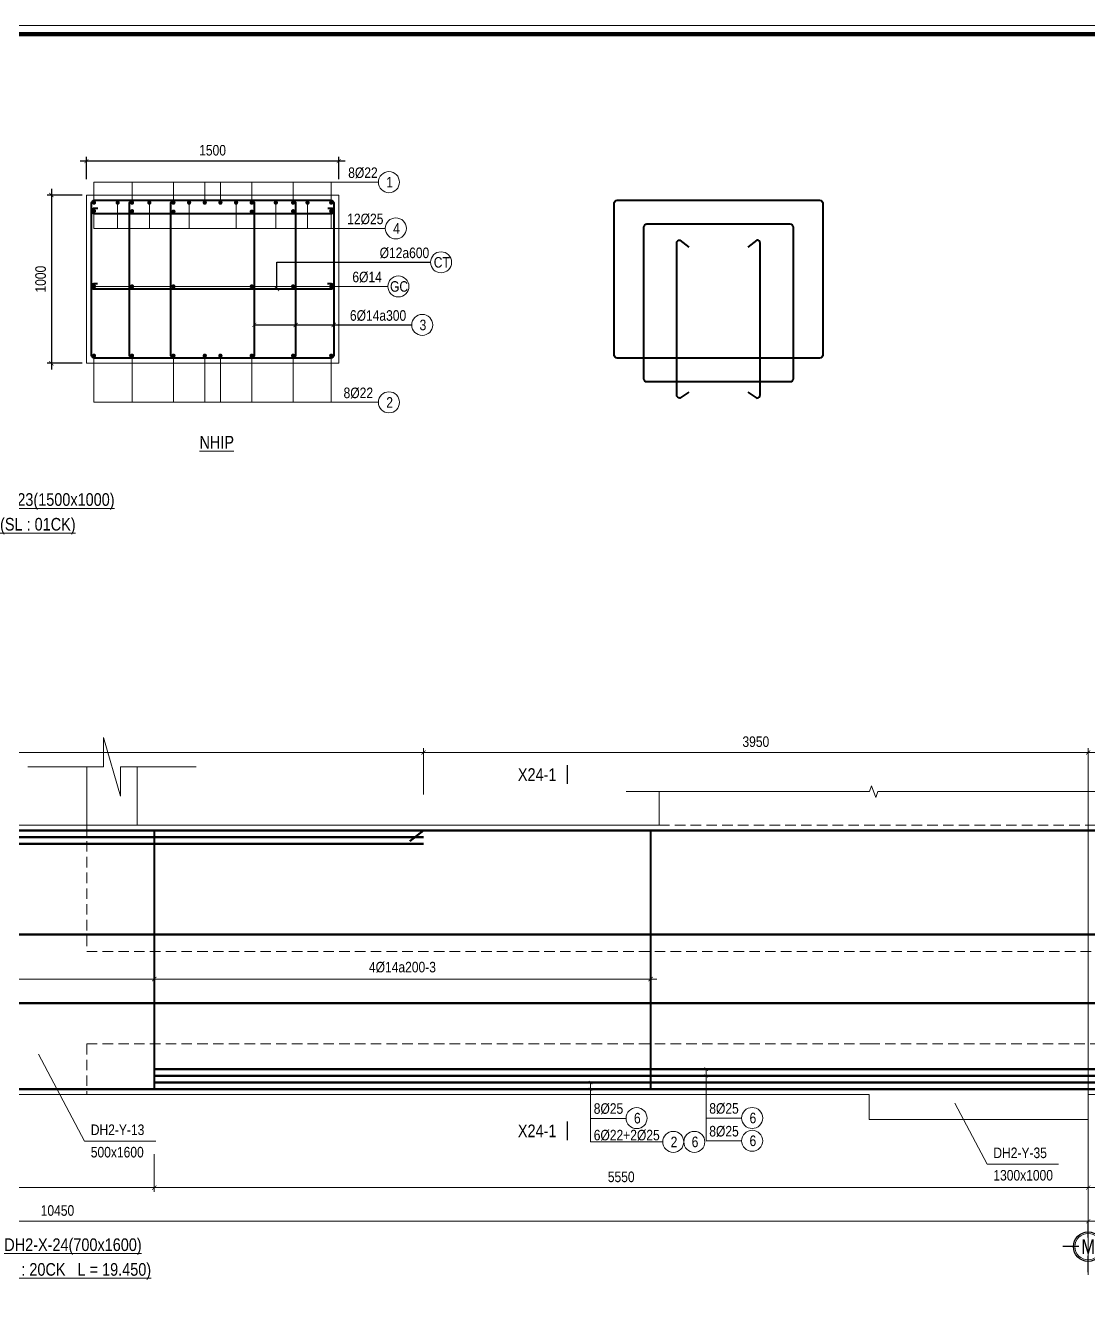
# Model space of a CAD drawing. Header units: millimetres. Extents: x 3014920 to 3563667, y -1638653 to -1356471.
# Drawn here: x 3310296 to 3316612, y -1593926 to -1586316 of the extents above; entities that cross this region are included whole.
import ezdxf
from ezdxf.enums import TextEntityAlignment as Align
from ezdxf.xclip import XClip

# ---------------------------------------------------------------- set-up
doc = ezdxf.new("R2010")
doc.units = ezdxf.units.MM
doc.header["$MEASUREMENT"] = 0
doc.header["$XCLIPFRAME"] = 0
doc.header["$PDMODE"] = 2
for name, pattern in [('6 TANG DIEN HINH 14-15$0$ACAD_ISO10W100', [18, 12, -3, 0, -3]), ('ACAD_ISO04W100', [30, 24, -3, 0, -3]), ('HIDDEN', [0.375, 0.25, -0.125])]:
    doc.linetypes.add(name, pattern=pattern)
doc.layers.get('0').update_dxf_attribs({"lineweight": 9})
doc.layers.get('Defpoints').update_dxf_attribs({"color": 10, "lineweight": 0})
for name, color, linetype, lineweight in [('2', 2, 'Continuous', 20), ('CDAI', 21, 'Continuous', 40), ('CTHEP', 50, 'Continuous', 50), ('DBAO', 90, 'Continuous', 13), ('DGIONG', 130, 'Continuous', 13), ('KTH', 154, 'Continuous', 9), ('Net khuat', 8, 'HIDDEN', 13), ('TEXT', 7, 'Continuous', 15), ('TEXT P X', 1, 'Continuous', 9), ('TRUC', 251, 'ACAD_ISO04W100', 9)]:
    doc.layers.add(name, color=color, linetype=linetype, lineweight=lineweight)
doc.layers.add('8', color=8, linetype='Continuous')
doc.styles.add('HELVECONDENSE', font='VHELVCN_0.TTF')
doc.styles.add('Star-HelCon', font='VHELVCN_0.TTF')
doc.styles.add('TTP-HelCon', font='VHELVCN_0.TTF')
doc.styles.add('VNI-HELVE-CONDENSE', font='VHELVCN_0.TTF')
doc.dimstyles.new('kc-25', dxfattribs={"dimtxt": 62.5, "dimasz": 20, "dimexe": 20, "dimexo": 50, "dimgap": 25, "dimtad": 3, "dimdec": 0, "dimzin": 0, "dimdsep": 46, "dimtxsty": 'VNI-HELVE-CONDENSE', "dimblk": 'DIM', "dimcen": 2.5, "dimclrd": 256, "dimclre": 154, "dimclrt": 7, "dimaunit": 1, "dimadec": 0, "dimazin": 0, "dimtfac": 1, "dimtdec": 0, "dimtix": 1, "dimtmove": 0, "dimatfit": 3, "dimldrblk": 'DOT', "dimfxl": 1, "dimtolj": 1, "dimtzin": 0, "dimarcsym": 0})
doc.dimstyles.new('TTP-25', dxfattribs={"dimscale": 25, "dimtxt": 2.5, "dimasz": 1, "dimexe": 1, "dimexo": 1, "dimgap": 0.09, "dimtad": 0, "dimdec": 4, "dimrnd": 1, "dimzin": 9, "dimdsep": 46, "dimtxsty": 'TTP-HelCon', "dimblk": 'ARCHTICK', "dimcen": 0.09, "dimdle": 1.5, "dimclrd": 256, "dimclre": 256, "dimclrt": 7, "dimadec": 0, "dimazin": 0, "dimtfac": 1, "dimtdec": 4, "dimtmove": 0, "dimatfit": 3, "dimldrblk": 'ARCHTICK', "dimfxl": 1, "dimtvp": 1, "dimtolj": 1, "dimtzin": 0, "dimarcsym": 0})

# ---------------------------------------------------------------- blocks, each defined once
blk = doc.blocks.new('dau truc')
blk.add_circle((0, 0), 180)
at = {"layer": '8'}
for p, q in [((0, 127), (0, 345)), ((-127, 0), (-345, 0)), ((0, -345), (0, -127)), ((345, 0), (127, 0))]:
    blk.add_line(p, q, dxfattribs=at)
blk.add_circle((0, 0), 200, dxfattribs=at)
at = {"layer": 'TEXT', "style": 'HELVECONDENSE'}
blk.add_attdef('A', text='', height=233, dxfattribs=at).set_placement((0, 0), align=Align.MIDDLE)
blk = doc.blocks.new('_ArchTick')
at = {"color": 0, "linetype": 'ByBlock', "const_width": 0.15}
blk.add_lwpolyline([(-0.5, -0.5), (0.5, 0.5)], dxfattribs=at)
blk = doc.blocks.new('*D2310')
at = {"layer": 'Defpoints', "color": 0, "transparency": 16777216}
for p in [(1369.3, -1899.7), (4370, -1899.7), (4370, -2124.7)]:
    blk.add_point(p, dxfattribs=at)
at = {"layer": 'KTH', "lineweight": -2, "transparency": 16777216}
for p, q in [((1369.3, -1924.7), (1369.3, -2149.7)), ((4370, -1924.7), (4370, -2149.7)), ((1331.8, -2124.7), (4407.5, -2124.7))]:
    blk.add_line(p, q, dxfattribs=at)
at = {"layer": 'KTH', "lineweight": -2, "transparency": 16777216, "xscale": 25, "yscale": 25, "zscale": 25, "rotation": 180}
blk.add_blockref('_ArchTick', (1369.3, -2124.7), dxfattribs=at)
at = {"layer": 'KTH', "lineweight": -2, "transparency": 16777216, "xscale": 25, "yscale": 25, "zscale": 25}
blk.add_blockref('_ArchTick', (4370, -2124.7), dxfattribs=at)
at = {"layer": 'KTH', "color": 7, "transparency": 16777216, "insert": (2869.7, -2060.8), "char_height": 62.5, "attachment_point": 5, "style": 'TTP-HelCon'}
blk.add_mtext('\\A1;1200', dxfattribs=at)
blk = doc.blocks.new('*D2312')
at = {"layer": 'Defpoints', "color": 0, "transparency": 16777216}
for p in [(9920, -1797.3), (-2331, -1899.7), (9920, -2324.6)]:
    blk.add_point(p, dxfattribs=at)
at = {"layer": 'KTH', "lineweight": -2, "transparency": 16777216}
for p, q in [((9920, -1822.3), (9920, -2349.6)), ((-2331, -1924.7), (-2331, -2349.6)), ((-2368.5, -2324.6), (9957.5, -2324.6))]:
    blk.add_line(p, q, dxfattribs=at)
at = {"layer": 'KTH', "lineweight": -2, "transparency": 16777216, "xscale": 25, "yscale": 25, "zscale": 25, "rotation": 180}
blk.add_blockref('_ArchTick', (-2331, -2324.6), dxfattribs=at)
at = {"layer": 'KTH', "lineweight": -2, "transparency": 16777216, "xscale": 25, "yscale": 25, "zscale": 25}
blk.add_blockref('_ArchTick', (9920, -2324.6), dxfattribs=at)
at = {"layer": 'KTH', "color": 7, "transparency": 16777216, "insert": (3794.5, -2260.8), "char_height": 62.5, "attachment_point": 5, "style": 'TTP-HelCon'}
blk.add_mtext('\\A1;10450', dxfattribs=at)
blk = doc.blocks.new('*D2313')
at = {"layer": 'Defpoints', "color": 0, "transparency": 16777216}
for p in [(1369.3, -709.4), (4370, -709.4), (4370, -885.1)]:
    blk.add_point(p, dxfattribs=at)
at = {"layer": 'KTH', "lineweight": -2, "transparency": 16777216}
for p, q in [((1369.3, -734.4), (1369.3, -910.1)), ((4370, -734.4), (4370, -910.1)), ((1331.8, -885.1), (4407.5, -885.1))]:
    blk.add_line(p, q, dxfattribs=at)
at = {"layer": 'KTH', "lineweight": -2, "transparency": 16777216, "xscale": 25, "yscale": 25, "zscale": 25, "rotation": 180}
blk.add_blockref('_ArchTick', (1369.3, -885.1), dxfattribs=at)
at = {"layer": 'KTH', "lineweight": -2, "transparency": 16777216, "xscale": 25, "yscale": 25, "zscale": 25}
blk.add_blockref('_ArchTick', (4370, -885.1), dxfattribs=at)
at = {"layer": 'KTH', "color": 7, "transparency": 16777216, "insert": (2869.7, -815.2), "char_height": 62.5, "attachment_point": 5, "style": 'TTP-HelCon'}
blk.add_mtext('\\A1;4Þ14a250-3', dxfattribs=at)
blk = doc.blocks.new('*D2316')
at = {"layer": 'Defpoints', "color": 0, "transparency": 16777216}
for p in [(4370, -1899.7), (9920, -1899.7), (4370, -2124.7)]:
    blk.add_point(p, dxfattribs=at)
at = {"layer": 'KTH', "lineweight": -2, "transparency": 16777216}
for p, q in [((4370, -1924.7), (4370, -2149.7)), ((9920, -1924.7), (9920, -2149.7)), ((9957.5, -2124.7), (4332.5, -2124.7))]:
    blk.add_line(p, q, dxfattribs=at)
at = {"layer": 'KTH', "lineweight": -2, "transparency": 16777216, "xscale": 25, "yscale": 25, "zscale": 25, "rotation": 180}
blk.add_blockref('_ArchTick', (4370, -2124.7), dxfattribs=at)
at = {"layer": 'KTH', "lineweight": -2, "transparency": 16777216, "xscale": 25, "yscale": 25, "zscale": 25}
blk.add_blockref('_ArchTick', (9920, -2124.7), dxfattribs=at)
at = {"layer": 'KTH', "color": 7, "transparency": 16777216, "insert": (7145, -2060.8), "char_height": 62.5, "attachment_point": 5, "style": 'TTP-HelCon'}
blk.add_mtext('\\A1;5550', dxfattribs=at)
blk = doc.blocks.new('*D2317')
at = {"layer": 'Defpoints', "color": 0, "transparency": 16777216}
for p in [(4370, -709.4), (7319.3, -779.5), (4370, -884.4)]:
    blk.add_point(p, dxfattribs=at)
at = {"layer": 'KTH', "lineweight": -2, "transparency": 16777216}
for p, q in [((4370, -734.4), (4370, -909.4)), ((7319.3, -804.5), (7319.3, -909.4)), ((7356.8, -884.4), (4332.5, -884.4))]:
    blk.add_line(p, q, dxfattribs=at)
at = {"layer": 'KTH', "lineweight": -2, "transparency": 16777216, "xscale": 25, "yscale": 25, "zscale": 25, "rotation": 180}
blk.add_blockref('_ArchTick', (4370, -884.4), dxfattribs=at)
at = {"layer": 'KTH', "lineweight": -2, "transparency": 16777216, "xscale": 25, "yscale": 25, "zscale": 25}
blk.add_blockref('_ArchTick', (7319.3, -884.4), dxfattribs=at)
at = {"layer": 'KTH', "color": 7, "transparency": 16777216, "insert": (5844.7, -814.4), "char_height": 62.5, "attachment_point": 5, "style": 'TTP-HelCon'}
blk.add_mtext('\\A1;4Þ14a200-3', dxfattribs=at)
blk = doc.blocks.new('*D2321')
at = {"layer": 'Defpoints', "color": 0, "transparency": 16777216}
for p in [(9920, 463), (9920, 189), (10920, 189)]:
    blk.add_point(p, dxfattribs=at)
at = {"layer": 'KTH', "lineweight": -2, "transparency": 16777216}
for p, q in [((10957.5, 463), (9882.5, 463)), ((9920, 214), (9920, 488)), ((10920, 214), (10920, 488))]:
    blk.add_line(p, q, dxfattribs=at)
at = {"layer": 'KTH', "lineweight": -2, "transparency": 16777216, "xscale": 25, "yscale": 25, "zscale": 25, "rotation": 180}
blk.add_blockref('_ArchTick', (9920, 463), dxfattribs=at)
at = {"layer": 'KTH', "lineweight": -2, "transparency": 16777216, "xscale": 25, "yscale": 25, "zscale": 25}
blk.add_blockref('_ArchTick', (10920, 463), dxfattribs=at)
at = {"layer": 'KTH', "color": 7, "transparency": 16777216, "insert": (10420, 526.8), "char_height": 62.5, "attachment_point": 5, "style": 'TTP-HelCon'}
blk.add_mtext('\\A1;1000', dxfattribs=at)
blk = doc.blocks.new('*D2323')
at = {"layer": 'Defpoints', "color": 0, "transparency": 16777216}
for p in [(9920, -1899.7), (12520, -1899.7), (9920, -2124.7)]:
    blk.add_point(p, dxfattribs=at)
at = {"layer": 'KTH', "lineweight": -2, "transparency": 16777216}
for p, q in [((9920, -1924.7), (9920, -2149.7)), ((12520, -1924.7), (12520, -2149.7)), ((12557.5, -2124.7), (9882.5, -2124.7))]:
    blk.add_line(p, q, dxfattribs=at)
at = {"layer": 'KTH', "lineweight": -2, "transparency": 16777216, "xscale": 25, "yscale": 25, "zscale": 25, "rotation": 180}
blk.add_blockref('_ArchTick', (9920, -2124.7), dxfattribs=at)
at = {"layer": 'KTH', "lineweight": -2, "transparency": 16777216, "xscale": 25, "yscale": 25, "zscale": 25}
blk.add_blockref('_ArchTick', (12520, -2124.7), dxfattribs=at)
at = {"layer": 'KTH', "color": 7, "transparency": 16777216, "insert": (11220, -2060.8), "char_height": 62.5, "attachment_point": 5, "style": 'TTP-HelCon'}
blk.add_mtext('\\A1;2600', dxfattribs=at)
blk = doc.blocks.new('*D2325')
at = {"layer": 'Defpoints', "color": 0, "transparency": 16777216}
for p in [(9920, 463), (5970, 189), (9920, 189)]:
    blk.add_point(p, dxfattribs=at)
at = {"layer": 'KTH', "lineweight": -2, "transparency": 16777216}
for p, q in [((5932.5, 463), (9957.5, 463)), ((5970, 214), (5970, 488)), ((9920, 214), (9920, 488))]:
    blk.add_line(p, q, dxfattribs=at)
at = {"layer": 'KTH', "lineweight": -2, "transparency": 16777216, "xscale": 25, "yscale": 25, "zscale": 25, "rotation": 180}
blk.add_blockref('_ArchTick', (5970, 463), dxfattribs=at)
at = {"layer": 'KTH', "lineweight": -2, "transparency": 16777216, "xscale": 25, "yscale": 25, "zscale": 25}
blk.add_blockref('_ArchTick', (9920, 463), dxfattribs=at)
at = {"layer": 'KTH', "color": 7, "transparency": 16777216, "insert": (7945, 526.8), "char_height": 62.5, "attachment_point": 5, "style": 'TTP-HelCon'}
blk.add_mtext('\\A1;3950', dxfattribs=at)
blk = doc.blocks.new('*D2326')
at = {"layer": 'Defpoints', "color": 0, "transparency": 16777216}
for p in [(-729.7, 463), (-729.7, 189), (5970, 189)]:
    blk.add_point(p, dxfattribs=at)
at = {"layer": 'KTH', "lineweight": -2, "transparency": 16777216}
for p, q in [((6007.5, 463), (-767.2, 463)), ((-729.7, 214), (-729.7, 488)), ((5970, 214), (5970, 488))]:
    blk.add_line(p, q, dxfattribs=at)
at = {"layer": 'KTH', "lineweight": -2, "transparency": 16777216, "xscale": 25, "yscale": 25, "zscale": 25, "rotation": 180}
blk.add_blockref('_ArchTick', (-729.7, 463), dxfattribs=at)
at = {"layer": 'KTH', "lineweight": -2, "transparency": 16777216, "xscale": 25, "yscale": 25, "zscale": 25}
blk.add_blockref('_ArchTick', (5970, 463), dxfattribs=at)
at = {"layer": 'KTH', "color": 7, "transparency": 16777216, "insert": (2620.2, 526.8), "char_height": 62.5, "attachment_point": 5, "style": 'TTP-HelCon'}
blk.add_mtext('\\A1;6700', dxfattribs=at)
blk = doc.blocks.new('*D2327')
at = {"layer": 'Defpoints', "color": 0, "transparency": 16777216}
for p in [(9920, -1899.7), (16420.3, -1899.7), (9920, -2324.6)]:
    blk.add_point(p, dxfattribs=at)
at = {"layer": 'KTH', "lineweight": -2, "transparency": 16777216}
for p, q in [((9920, -1924.7), (9920, -2349.6)), ((16420.3, -1924.7), (16420.3, -2349.6)), ((16457.8, -2324.6), (9882.5, -2324.6))]:
    blk.add_line(p, q, dxfattribs=at)
at = {"layer": 'KTH', "lineweight": -2, "transparency": 16777216, "xscale": 25, "yscale": 25, "zscale": 25, "rotation": 180}
blk.add_blockref('_ArchTick', (9920, -2324.6), dxfattribs=at)
at = {"layer": 'KTH', "lineweight": -2, "transparency": 16777216, "xscale": 25, "yscale": 25, "zscale": 25}
blk.add_blockref('_ArchTick', (16420.3, -2324.6), dxfattribs=at)
at = {"layer": 'KTH', "color": 7, "transparency": 16777216, "insert": (13170.2, -2260.8), "char_height": 62.5, "attachment_point": 5, "style": 'TTP-HelCon'}
blk.add_mtext('\\A1;6500', dxfattribs=at)
blk = doc.blocks.new('MC')
at = {"layer": 'CTHEP', "const_width": 10, "elevation": 0}
blk.add_lwpolyline([(36, 150), (36, 0)], dxfattribs=at)
at = {"layer": 'TEXT', "style": 'TTP-HelCon'}
blk.add_attdef('A', text='', height=100, dxfattribs=at).set_placement((-50, 26), align=Align.RIGHT)
blk = doc.blocks.new('DIM')
h = blk.add_hatch(color=1)
h.paths.add_polyline_path([(0.49, 0.29, 1), (0.29, 0.49), (-0.19, 0), (0.19, 0)])
h.paths.add_polyline_path([(0.19, 0), (-0.19, 0), (-0.49, -0.29, 1), (-0.29, -0.49)])
at = {"color": 9}
for p, q in [((-0.19, 0), (-1.5, 0)), ((0.19, 0), (1.5, 0))]:
    blk.add_line(p, q, dxfattribs=at)
at = {"color": 1}
for p, q in [((-0.49, -0.29), (0.29, 0.49)), ((-0.29, -0.49), (0.49, 0.29)), ((-0.19, 0), (0.19, 0))]:
    blk.add_line(p, q, dxfattribs=at)
blk.add_arc((-0.39, -0.39), 0.138, 135, 315, dxfattribs=at)
blk = doc.blocks.new('CHG_XX_Khung ten')
blk.add_lwpolyline([(15, 579), (826, 579), (826, 15), (15, 15)], close=True)
at = {"color": 4, "linetype": 'Continuous', "const_width": 1}
blk.add_lwpolyline([(17, 577), (824, 577), (824, 17), (17, 17)], close=True, dxfattribs=at)
blk = doc.blocks.new('*D2109')
at = {"layer": 'Defpoints', "color": 0, "ltscale": 500, "transparency": 16777216}
for p in [(3310657.4, -1587323.7), (3310449.2, -1588323.7), (3310657.4, -1588323.7)]:
    blk.add_point(p, dxfattribs=at)
at = {"layer": 'KTH', "lineweight": -2, "ltscale": 500, "transparency": 16777216}
for p, q in [((3310632.4, -1587323.7), (3310424.2, -1587323.7)), ((3310449.2, -1587286.2), (3310449.2, -1588361.2)), ((3310632.4, -1588323.7), (3310424.2, -1588323.7))]:
    blk.add_line(p, q, dxfattribs=at)
at = {"layer": 'KTH', "lineweight": -2, "ltscale": 500, "transparency": 16777216, "xscale": 25, "yscale": 25, "zscale": 25}
for p, rotation in [((3310449.2, -1587323.7), 90), ((3310449.2, -1588323.7), 270)]:
    blk.add_blockref('_ArchTick', p, dxfattribs=dict(at, rotation=rotation))
at = {"layer": 'KTH', "color": 7, "ltscale": 500, "transparency": 16777216, "insert": (3310385.4, -1587823.7), "char_height": 62.5, "attachment_point": 5, "rotation": 90, "style": 'TTP-HelCon'}
blk.add_mtext('\\A1;1000', dxfattribs=at)
blk = doc.blocks.new('*D2110')
at = {"layer": 'Defpoints', "color": 0, "ltscale": 500, "transparency": 16777216}
for p in [(3310657.4, -1587121.5), (3310657.4, -1587254.7), (3312157.4, -1587254.7)]:
    blk.add_point(p, dxfattribs=at)
at = {"layer": 'KTH', "lineweight": -2, "ltscale": 500, "transparency": 16777216}
for p, q in [((3310657.4, -1587229.7), (3310657.4, -1587096.5)), ((3312157.4, -1587229.7), (3312157.4, -1587096.5)), ((3312194.9, -1587121.5), (3310619.9, -1587121.5))]:
    blk.add_line(p, q, dxfattribs=at)
at = {"layer": 'KTH', "lineweight": -2, "ltscale": 500, "transparency": 16777216, "xscale": 25, "yscale": 25, "zscale": 25, "rotation": 180}
blk.add_blockref('_ArchTick', (3310657.4, -1587121.5), dxfattribs=at)
at = {"layer": 'KTH', "lineweight": -2, "ltscale": 500, "transparency": 16777216, "xscale": 25, "yscale": 25, "zscale": 25}
blk.add_blockref('_ArchTick', (3312157.4, -1587121.5), dxfattribs=at)
at = {"layer": 'KTH', "color": 7, "ltscale": 500, "transparency": 16777216, "insert": (3311407.4, -1587057.6), "char_height": 62.5, "attachment_point": 5, "style": 'TTP-HelCon'}
blk.add_mtext('\\A1;1500', dxfattribs=at)
blk = doc.blocks.new('2X-24')
blk.add_line((3968.99117, 30), (3968.99117, 30))
at = {"layer": 'CDAI'}
for points in [[(7319.32571, 0.74534), (7319.32571, -1539.25466)], [(4369.98956, 0), (4369.98956, -1540)]]:
    blk.add_lwpolyline(points, dxfattribs=at)
at = {"layer": 'CTHEP'}
for p, q in [((5888.56528, -64.5255), (5969.99117, 0)), ((16355.88119, -619.39129), (-2969.98634, -619.39129)), ((16355.88119, -1026.66667), (-2969.98634, -1026.66667)), ((-2994.67283, -1540), (16385.32766, -1539.99999))]:
    blk.add_line(p, q, dxfattribs=at)
for points in [[(-2994.69233, -500.01337), (-2994.69233, 0), (16385.34716, 0)], [(-729.67427, -40), (5969.99117, -40)], [(4369.98956, -1419.99999), (12519.98953, -1419.99999)], [(4369.98956, -1459.99999), (12519.98953, -1459.99999)], [(4369.98956, -1500), (12519.98953, -1500)]]:
    blk.add_lwpolyline(points, dxfattribs=at)
at = {"layer": 'CTHEP', "elevation": 0}
blk.add_lwpolyline([(-729.67427, -80), (5969.99117, -80)], dxfattribs=at)
at = {"layer": 'DBAO', "linetype": 'Continuous'}
for p, q in [((3968.99117, 30), (3968.99117, 377.43298)), ((4268.99117, 30), (4268.99117, 377.43298)), ((7369.99117, 30), (7369.99117, 230)), ((9919.99117, 30), (9919.99117, 230)), ((-3029.67283, 30), (4419.99117, 30)), ((4419.99117, 30), (7369.99117, 30)), ((9919.99117, 30), (16120.32571, 30)), ((8618.98939, -1720), (9919.99117, -1720))]:
    blk.add_line(p, q, dxfattribs=at)
at = {"layer": 'DBAO'}
blk.add_lwpolyline([(4618.99117, 377.43298), (4168.99117, 377.43298), (4168.99117, 202.43298), (4068.99117, 552.43298), (4068.99117, 377.43298), (3618.99117, 377.43298)], dxfattribs=at)
at = {"layer": 'DBAO', "linetype": 'Continuous', "flags": 128}
for points in [[(8618.98939, -1720), (8618.98939, -1570), (-2331.01047, -1570)], [(16420.32766, -1570), (9919.99117, -1570), (9919.99117, -1720)]]:
    blk.add_lwpolyline(points, dxfattribs=at)
at = {"layer": 'DGIONG'}
for p, q in [((3955.23858, -1847.22056), (3681.32415, -1330.60984)), ((9319.06538, -1984.42092), (9127.07524, -1622.32184)), ((3955.23858, -1847.22056), (4379.38434, -1847.22056)), ((9319.06538, -1984.42092), (9743.21114, -1984.42092))]:
    blk.add_line(p, q, dxfattribs=at)
at = {"layer": 'DGIONG', "linetype": 'Continuous', "elevation": 0, "flags": 128}
blk.add_lwpolyline([(9969.99117, 230), (8669.99117, 230), (8657.49117, 195.65653), (8632.49117, 264.34347), (8619.99117, 230), (7175.13337, 230)], dxfattribs=at)
at = {"layer": 'DGIONG'}
for centre in [(7236.55344, -1711.35143), (7923.22243, -1710.53915), (7454.44297, -1852.45618), (7579.44297, -1852.45618), (7923.2225, -1846.03245)]:
    blk.add_circle(centre, 62.5, dxfattribs=at)
at = {"layer": 'Net khuat', "ltscale": 250}
for p, q in [((3968.99117, 30), (3968.99117, -720)), ((7369.99117, 30), (9919.99117, 30)), ((3968.99117, -720), (16118.99117, -720)), ((3968.99117, -1270), (8618.98939, -1270)), ((3968.99117, -1270), (3968.99117, -1570)), ((8618.98939, -1270), (16120.32571, -1270))]:
    blk.add_line(p, q, dxfattribs=at)
at = {"layer": 'TRUC', "linetype": '6 TANG DIEN HINH 14-15$0$ACAD_ISO10W100', "ltscale": 1250}
blk.add_lwpolyline([(9919.99117, 408.27092), (9919.99117, -2642.59717)], dxfattribs=at)
ref = blk.add_blockref('MC', (6797.47676, 388.14082), dxfattribs=dict(xscale=-0.75, yscale=0.75, zscale=0.75, rotation=180))
ref.add_attrib('A', 'X24-1', dxfattribs={"layer": 'TEXT', "height": 75, "style": 'TTP-HelCon'}).set_placement((6759.97676, 294.01039), align=Align.RIGHT)
ref = blk.add_blockref('MC', (6797.47676, -1730.46061), dxfattribs=dict(xscale=-0.75, yscale=0.75, zscale=0.75, rotation=180))
ref.add_attrib('A', 'X24-1', dxfattribs={"layer": 'TEXT', "height": 75, "style": 'TTP-HelCon'}).set_placement((6759.97676, -1824.59104), align=Align.RIGHT)
at = {"layer": '2', "ltscale": 300}
ref = blk.add_blockref('dau truc', (9919.99117, -2475.49672), dxfattribs=dict(at, xscale=0.4367131292819977, yscale=0.4367131292819977, zscale=0.4367131292819977))
ref.add_attrib('A', 'M', dxfattribs={"layer": 'TEXT', "height": 87.5, "style": 'HELVECONDENSE'}).set_placement((9919.99117, -2475.49672), align=Align.MIDDLE)
at = {"layer": 'TEXT', "style": 'TTP-HelCon'}
for s, p in [('8Þ25', (6981.63507, -1685.49848, 0)), ('8Þ25', (7668.30405, -1684.68621, 0)), ('DH2-Y-13', (3992.72645, -1811.5982, 0)), ('6Þ22+2Þ25', (6981.63509, -1843.39942, 0)), ('8Þ25', (7668.30412, -1820.1795, 0)), ('500x1600', (3992.72645, -1944.93836, 0)), ('DH2-Y-35', (9356.55324, -1948.79856, 0)), ('1300x1000', (9356.55324, -2082.13872, 0))]:
    blk.add_text(s, height=62.5, dxfattribs=at).set_placement(p)
at = {"layer": 'TEXT', "style": 'Star-HelCon'}
for s, p in [('6', (7240.72011, -1711.35143)), ('6', (7927.3891, -1710.53915)), ('2', (7458.60964, -1852.45618)), ('6', (7583.60964, -1852.45618)), ('6', (7927.38916, -1846.03245))]:
    blk.add_text(s, height=62.5, dxfattribs=at).set_placement(p, align=Align.MIDDLE)
at = {"layer": 'TEXT', "style": 'TTP-HelCon'}
for s, p in [('%%UDH2-X-24(700x1600)', (3886.75363, -2501.32219)), ('%%U(SL : 20CK   L = 19.450)', (3886.75363, -2648.21679))]:
    blk.add_text(s, height=75, dxfattribs=at).set_placement(p, align=Align.CENTER)
at = {"layer": 'KTH'}
for base, p1, p2, picture, middle in [((-729.67427, 462.99694), (5969.99117, 188.99233), (-729.67427, 188.99233), '*D2326', (2620.15845, 526.83027)), ((9919.99117, 462.99694), (10919.98953, 188.99233), (9919.99117, 188.99233), '*D2321', (10419.99035, 526.83027)), ((9919.99117, -2324.63219), (16420.32571, -1899.67645), (9919.99117, -1899.67645), '*D2327', (13170.15844, -2260.79885))]:
    dim = blk.add_linear_dim(base=base, p1=p1, p2=p2, dimstyle='TTP-25', override={"dimtmove": 1}, dxfattribs=at)
    dim.commit()
    dim.dimension.update_dxf_attribs({"geometry": picture, "text_midpoint": middle})
for base, p1, p2, picture, middle in [((9919.99117, 462.99694), (5969.99117, 188.99233), (9919.99117, 188.99233), '*D2325', (7944.99117, 526.83027)), ((4369.98956, -2124.67645), (9919.99117, -1899.67645), (4369.98956, -1899.67645), '*D2316', (7144.99037, -2060.84312)), ((9919.99117, -2124.67645), (12519.98953, -1899.67645), (9919.99117, -1899.67645), '*D2323', (11219.99035, -2060.84312))]:
    dim = blk.add_linear_dim(base=base, p1=p1, p2=p2, angle=180, dimstyle='TTP-25', override={"dimtmove": 1}, dxfattribs=at)
    dim.commit()
    dim.dimension.update_dxf_attribs({"geometry": picture, "text_midpoint": middle})
at = {"layer": 'KTH', "color": 1}
dim = blk.add_linear_dim(base=(4369.98956, -885.10788), p1=(1369.32573, -709.37838), p2=(4369.98956, -709.37838), text='4Þ14a250-3', dimstyle='TTP-25', override={"dimtmove": 1}, dxfattribs=at)
dim.commit()
dim.dimension.update_dxf_attribs({"geometry": '*D2313', "text_midpoint": (2869.65765, -815.19121)})
dim = blk.add_linear_dim(base=(4369.98956, -884.36254), p1=(7319.32571, -779.48754), p2=(4369.98956, -709.37838), angle=180, text='4Þ14a200-3', dimstyle='TTP-25', override={"dimtmove": 1}, dxfattribs=at)
dim.commit()
dim.dimension.update_dxf_attribs({"geometry": '*D2317', "text_midpoint": (5844.65764, -814.44588)})
at = {"layer": 'KTH'}
dim = blk.add_linear_dim(base=(9919.99117, -2324.63219), p1=(-2331.00883, -1899.67645), p2=(9919.99117, -1797.33571), angle=180, text='10450', dimstyle='TTP-25', override={"dimtmove": 1}, dxfattribs=at)
dim.commit()
dim.dimension.update_dxf_attribs({"geometry": '*D2312', "text_midpoint": (3794.49117, -2260.79885)})
dim = blk.add_linear_dim(base=(4369.98956, -2124.67645), p1=(1369.32573, -1899.67645), p2=(4369.98956, -1899.67645), text='1200', dimstyle='TTP-25', override={"dimtmove": 1}, dxfattribs=at)
dim.commit()
dim.dimension.update_dxf_attribs({"geometry": '*D2310', "text_midpoint": (2869.65765, -2060.84312)})
at = {"layer": 'DGIONG'}
for points in [[(7649.79218, -1419.99999), (7649.79202, -1710.53915), (7860.72243, -1710.53915)], [(6963.1231, -1500), (6963.123, -1713.25715), (7174.0534, -1713.25715)], [(7649.79225, -1459.99999), (7649.79209, -1846.03245), (7860.7225, -1846.03245)], [(6963.12316, -1540), (6963.12306, -1852.45618), (7391.94297, -1852.45618)]]:
    blk.add_leader(points, dimstyle='kc-25', override={"dimtad": 0, "dimldrblk": 'ArchTick', "dimfxl": 100, "dimarcsym": 1}, dxfattribs=at)

msp = doc.modelspace()

# ---------------------------------------------------------------- block references
at = {"layer": 'TEXT P X', "color": 5}
ref = msp.add_blockref('2X-24', (3306690.94067, -1591101.08209), dxfattribs=at)
XClip(ref).set_block_clipping_path([(-3864.7061409168, -2749.978821906), (11831.5905849528, 718.2824846089)])

# ---------------------------------------------------------------- next in the draw order: block references
at = {"color": 5, "xscale": 25.92478421704392, "yscale": 25.92478421704392, "zscale": 25.92478421704392}
msp.add_blockref('CHG_XX_Khung ten', (3302034.29319, -1601326.46106), dxfattribs=at)

# ---------------------------------------------------------------- next in the draw order: linework, layer by layer
at = {"layer": 'CDAI'}
for points in [[(3310706.18269, -1587353.71544), (3312108.68269, -1587353.71544, -0.4142135624), (3312127.43269, -1587372.46544), (3312127.43269, -1588274.96544, -0.4142135624), (3312108.68269, -1588293.71544), (3310706.18269, -1588293.71544, -0.4142135624), (3310687.43269, -1588274.96544), (3310687.43269, -1587372.46544, -0.4142135624)], [(3310932.61126, -1587353.71544), (3311882.25412, -1587353.71544, -0.4142135624), (3311901.00412, -1587372.46544), (3311901.00412, -1588274.96544, -0.4142135624), (3311882.25412, -1588293.71544), (3310932.61126, -1588293.71544, -0.4142135624), (3310913.86126, -1588274.96544), (3310913.86126, -1587372.46544, -0.4142135624)], [(3311178.49038, -1587353.71544), (3311636.375, -1587353.71544, -0.4142135624), (3311655.125, -1587372.46544), (3311655.125, -1588274.96544, -0.4142135624), (3311636.375, -1588293.71544), (3311178.49038, -1588293.71544, -0.4142135624), (3311159.74038, -1588274.96544), (3311159.74038, -1587372.46544, -0.4142135624)], [(3313812.36314, -1587353.71544), (3315014.86314, -1587353.71544, -0.4142135624), (3315033.61314, -1587372.46544), (3315033.61314, -1588274.96544, -0.4142135624), (3315014.86314, -1588293.71544), (3313812.36314, -1588293.71544, -0.4142135624), (3313793.61314, -1588274.96544), (3313793.61314, -1587372.46544, -0.4142135624)], [(3313988.79171, -1587495.15173), (3314838.43457, -1587495.15173, -0.4142135624), (3314857.18457, -1587513.90173), (3314857.18457, -1588416.40173, -0.4142135624), (3314838.43457, -1588435.15173), (3313988.79171, -1588435.15173, -0.4142135624), (3313970.04171, -1588416.40173), (3313970.04171, -1587513.90173, -0.4142135624)]]:
    msp.add_lwpolyline(points, format="xyb", close=True, dxfattribs=at)
for points in [[(3310726.12735, -1587403.41768), (3310704.20736, -1587403.41768, 0.4142135624), (3310689.20736, -1587418.41768, 0.4142135624), (3310704.20736, -1587433.41768), (3312114.20736, -1587433.41768, 0.4142135624), (3312129.20736, -1587418.41768, 0.4142135624), (3312114.20736, -1587403.41768), (3312092.28736, -1587403.41768)], [(3314238.66375, -1588496.00377), (3314184.67083, -1588530.91375, -0.4142135624), (3314165.92083, -1588512.16375), (3314165.92083, -1587609.66375, -0.4142135624), (3314184.67083, -1587590.91375), (3314238.66375, -1587633.63885)], [(3314588.56253, -1588496.00377), (3314642.55545, -1588530.91375, 0.4142135624), (3314661.30545, -1588512.16375), (3314661.30545, -1587609.66375, 0.4142135624), (3314642.55545, -1587590.91375), (3314588.56253, -1587633.63885)], [(3310724.35268, -1587852.04877), (3310702.43269, -1587852.04877, 0.4142135624), (3310687.43269, -1587867.04877, 0.4142135624), (3310702.43269, -1587882.04877), (3312112.43269, -1587882.04877, 0.4142135624), (3312127.43269, -1587867.04877, 0.4142135624), (3312112.43269, -1587852.04877), (3312090.5127, -1587852.04877)]]:
    msp.add_lwpolyline(points, format="xyb", dxfattribs=at)
at = {"layer": 'CTHEP', "const_width": 12.5}
for points in [[(3310696.18269, -1587368.71544, 1), (3310708.68269, -1587368.71544, 1)], [(3310696.18269, -1587418.71544, 1), (3310708.68269, -1587418.71544, 1)], [(3310836.89698, -1587368.71544, -1), (3310849.39698, -1587368.71544, -1)], [(3310922.61126, -1587368.71544, -1), (3310935.11126, -1587368.71544, -1)], [(3310922.61126, -1587419.68507, -1), (3310935.11126, -1587419.68507, -1)], [(3311025.41346, -1587368.71544, -1), (3311037.91346, -1587368.71544, -1)], [(3311168.49038, -1587368.71544, -1), (3311180.99038, -1587368.71544, -1)], [(3311168.49038, -1587422.11138, -1), (3311180.99038, -1587422.11138, -1)], [(3311261.56731, -1587368.71544, -1), (3311274.06731, -1587368.71544, -1)], [(3311367.14423, -1587368.71544, 1), (3311354.64423, -1587368.71544, 1)], [(3311447.72115, -1587368.71544, -1), (3311460.22115, -1587368.71544, -1)], [(3311540.79808, -1587368.71544, -1), (3311553.29808, -1587368.71544, -1)], [(3311633.875, -1587368.71544, -1), (3311646.375, -1587368.71544, -1)], [(3311633.875, -1587422.11138, -1), (3311646.375, -1587422.11138, -1)], [(3311789.45192, -1587368.71544, 1), (3311776.95192, -1587368.71544, 1)], [(3311892.25412, -1587368.71544, 1), (3311879.75412, -1587368.71544, 1)], [(3311892.25412, -1587419.68507, 1), (3311879.75412, -1587419.68507, 1)], [(3311977.96841, -1587368.71544, 1), (3311965.46841, -1587368.71544, 1)], [(3312106.18269, -1587368.71544, 1), (3312118.68269, -1587368.71544, 1)], [(3312106.18269, -1587418.71544, 1), (3312118.68269, -1587418.71544, 1)], [(3310696.18269, -1587867.04877, 1), (3310708.68269, -1587867.04877, 1)], [(3310922.61126, -1587867.04877, -1), (3310935.11126, -1587867.04877, -1)], [(3311168.49038, -1587867.04877, -1), (3311180.99038, -1587867.04877, -1)], [(3311633.875, -1587867.04877, -1), (3311646.375, -1587867.04877, -1)], [(3311892.25412, -1587867.04877, 1), (3311879.75412, -1587867.04877, 1)], [(3312106.18269, -1587867.04877, 1), (3312118.68269, -1587867.04877, 1)], [(3310696.18269, -1588278.71544, 1), (3310708.68269, -1588278.71544, 1)], [(3310922.61126, -1588278.71544, 1), (3310935.11126, -1588278.71544, 1)], [(3311168.49038, -1588278.71544, 1), (3311180.99038, -1588278.71544, 1)], [(3311367.14423, -1588278.71544, -1), (3311354.64423, -1588278.71544, -1)], [(3311447.72115, -1588278.71544, 1), (3311460.22115, -1588278.71544, 1)], [(3311633.875, -1588278.71544, 1), (3311646.375, -1588278.71544, 1)], [(3311892.25412, -1588278.71544, -1), (3311879.75412, -1588278.71544, -1)], [(3312106.18269, -1588278.71544, 1), (3312118.68269, -1588278.71544, 1)]]:
    msp.add_lwpolyline(points, format="xyb", close=True, dxfattribs=at)
at = {"layer": 'DBAO', "flags": 128}
for points in [[(3310657.43269, -1587323.71544), (3312157.43269, -1587323.71544)], [(3312157.43269, -1587323.71544), (3312157.43269, -1588323.71544), (3310657.43269, -1588323.71544), (3310657.43269, -1587323.71544)]]:
    msp.add_lwpolyline(points, dxfattribs=at)
at = {"layer": 'DGIONG'}
for p, q in [((3310702.43269, -1587368.71544), (3310702.43269, -1587246.96544)), ((3310702.43269, -1587246.96544), (3312393.0292, -1587246.96544)), ((3310928.86126, -1587368.71544), (3310928.86126, -1587246.96544)), ((3311174.74038, -1587368.71544), (3311174.74038, -1587246.96544)), ((3311360.89423, -1587368.71544), (3311360.89423, -1587246.96544)), ((3311453.97115, -1587368.71544), (3311453.97115, -1587246.96544)), ((3311640.125, -1587368.71544), (3311640.125, -1587246.96544)), ((3311886.00412, -1587368.71544), (3311886.00412, -1587246.96544)), ((3312112.43269, -1587368.71544), (3312112.43269, -1587246.96544)), ((3310843.14698, -1587368.71544), (3310843.14698, -1587521.74444)), ((3311031.66346, -1587368.71544), (3311031.66346, -1587521.74444)), ((3311267.81731, -1587368.71544), (3311267.81731, -1587521.74444)), ((3311547.04808, -1587368.71544), (3311547.04808, -1587521.74444)), ((3311783.20192, -1587368.71544), (3311783.20192, -1587521.74444)), ((3311971.71841, -1587368.71544), (3311971.71841, -1587521.74444)), ((3310702.43269, -1587418.71544), (3310702.43269, -1587521.74444)), ((3312112.43269, -1587418.71544), (3312112.43269, -1587521.74444)), ((3310702.43269, -1587521.74444), (3312433.93473, -1587521.74444)), ((3310702.43269, -1587867.04877), (3312448.99376, -1587867.04877)), ((3310702.43269, -1588556.11726), (3310702.43269, -1588278.71544)), ((3310928.86126, -1588556.11726), (3310928.86126, -1588278.71544)), ((3311174.74038, -1588556.11726), (3311174.74038, -1588278.71544)), ((3311360.89423, -1588278.71544), (3311360.89423, -1588556.11726)), ((3311453.97115, -1588278.71544), (3311453.97115, -1588556.11726)), ((3311640.125, -1588556.11726), (3311640.125, -1588278.71544)), ((3311886.00412, -1588556.11726), (3311886.00412, -1588278.71544)), ((3312112.43269, -1588556.11726), (3312112.43269, -1588278.71544)), ((3310702.43269, -1588556.11726), (3312393.0292, -1588556.11726))]:
    msp.add_line(p, q, dxfattribs=at)
for centre in [(3312455.5292, -1587246.96544), (3312496.43473, -1587521.74444), (3312765.2828, -1587723.48797), (3312511.49376, -1587867.04877), (3312653.35953, -1588095.9838), (3312455.5292, -1588556.11726)]:
    msp.add_circle(centre, 62.5, dxfattribs=at)

# ---------------------------------------------------------------- next in the draw order: texts
at = {"layer": 'TEXT', "style": 'TTP-HelCon'}
for s, p in [('8Þ22', (3312213.39103, -1587221.96544)), ('12Þ25', (3312207.55546, -1587496.74444)), ('Þ12a600', (3312400.19738, -1587698.48797)), ('6Þ14', (3312238.15849, -1587842.04877)), ('6Þ14a300', (3312223.51123, -1588070.9838)), ('8Þ22', (3312185.89103, -1588531.11726))]:
    msp.add_text(s, height=62.5, dxfattribs=at).set_placement(p)
at = {"layer": 'TEXT', "style": 'Star-HelCon'}
for s, p in [('1', (3312459.69587, -1587246.96544)), ('4', (3312500.60139, -1587521.74444)), ('CT', (3312769.44947, -1587723.48797)), ('GC', (3312515.66042, -1587867.04877)), ('3', (3312657.52619, -1588095.9838)), ('2', (3312459.69587, -1588556.11726))]:
    msp.add_text(s, height=62.5, dxfattribs=at).set_placement(p, align=Align.MIDDLE)
at = {"layer": 'TEXT', "style": 'TTP-HelCon'}
for s, p in [('%%UNHIP', (3311432.06657, -1588830.69295)), ('%%UDT1-AX-23(1500x1000)', (3310368.86983, -1589171.50588)), ('%%U(SL : 01CK)', (3310368.86983, -1589318.40048))]:
    msp.add_text(s, height=75, dxfattribs=at).set_placement(p, align=Align.CENTER)

# ---------------------------------------------------------------- next in the draw order: dimensions: what is measured, and where the dimension line sits
at = {"layer": 'KTH', "ltscale": 500}
dim = msp.add_linear_dim(base=(3310657.43269, -1587121.46544), p1=(3312157.43269, -1587254.70349), p2=(3310657.43269, -1587254.70349), dimstyle='TTP-25', dxfattribs=at)
dim.commit()
dim.dimension.update_dxf_attribs({"geometry": '*D2110', "text_midpoint": (3311407.43269, -1587057.63211)})
dim = msp.add_linear_dim(base=(3310449.19505, -1588323.71544), p1=(3310657.43269, -1587323.71544), p2=(3310657.43269, -1588323.71544), angle=90, dimstyle='TTP-25', dxfattribs=at)
dim.commit()
dim.dimension.update_dxf_attribs({"geometry": '*D2109', "text_midpoint": (3310385.36172, -1587823.71544)})

# ---------------------------------------------------------------- next in the draw order: leaders
at = {"layer": 'DGIONG'}
for points in [[(3311790.11686, -1587882.04877), (3311790.11686, -1587723.48797), (3312702.7828, -1587723.48797)], [(3311655.125, -1588095.9838), (3312590.85953, -1588095.9838)], [(3311901.00412, -1588095.9838), (3312590.85953, -1588095.9838)], [(3312127.43269, -1588095.9838), (3312590.85953, -1588095.9838)]]:
    msp.add_leader(points, dimstyle='TTP-25', dxfattribs=at)

doc.saveas('drawing.dxf')
